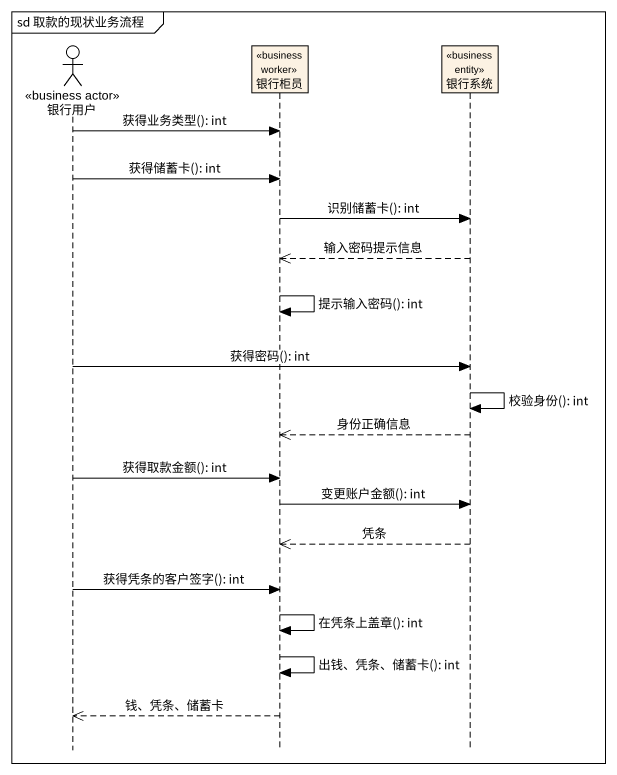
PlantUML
@startuml
mainframe sd 取款的现状业务流程
hide footbox
actor 银行用户 <<business actor>>
participant 银行柜员 <<business worker>>
participant 银行系统 <<business entity>>

银行用户 -> 银行柜员 : 获得业务类型(): int
银行用户 -> 银行柜员 : 获得储蓄卡(): int
银行柜员 -> 银行系统 : 识别储蓄卡(): int
银行系统 -->> 银行柜员 : 输入密码提示信息
银行柜员 -> 银行柜员 : 提示输入密码(): int
银行用户 -> 银行系统 : 获得密码(): int
银行系统 -> 银行系统 : 校验身份(): int
银行系统 -->> 银行柜员 : 身份正确信息
银行用户 -> 银行柜员 : 获得取款金额(): int
银行柜员 -> 银行系统 : 变更账户金额(): int
银行系统 -->> 银行柜员 : 凭条
银行用户 -> 银行柜员 : 获得凭条的客户签字(): int
银行柜员 -> 银行柜员 : 在凭条上盖章(): int
银行柜员 -> 银行柜员 : 出钱、凭条、储蓄卡(): int
银行柜员 -->> 银行用户 : 钱、凭条、储蓄卡
@enduml
